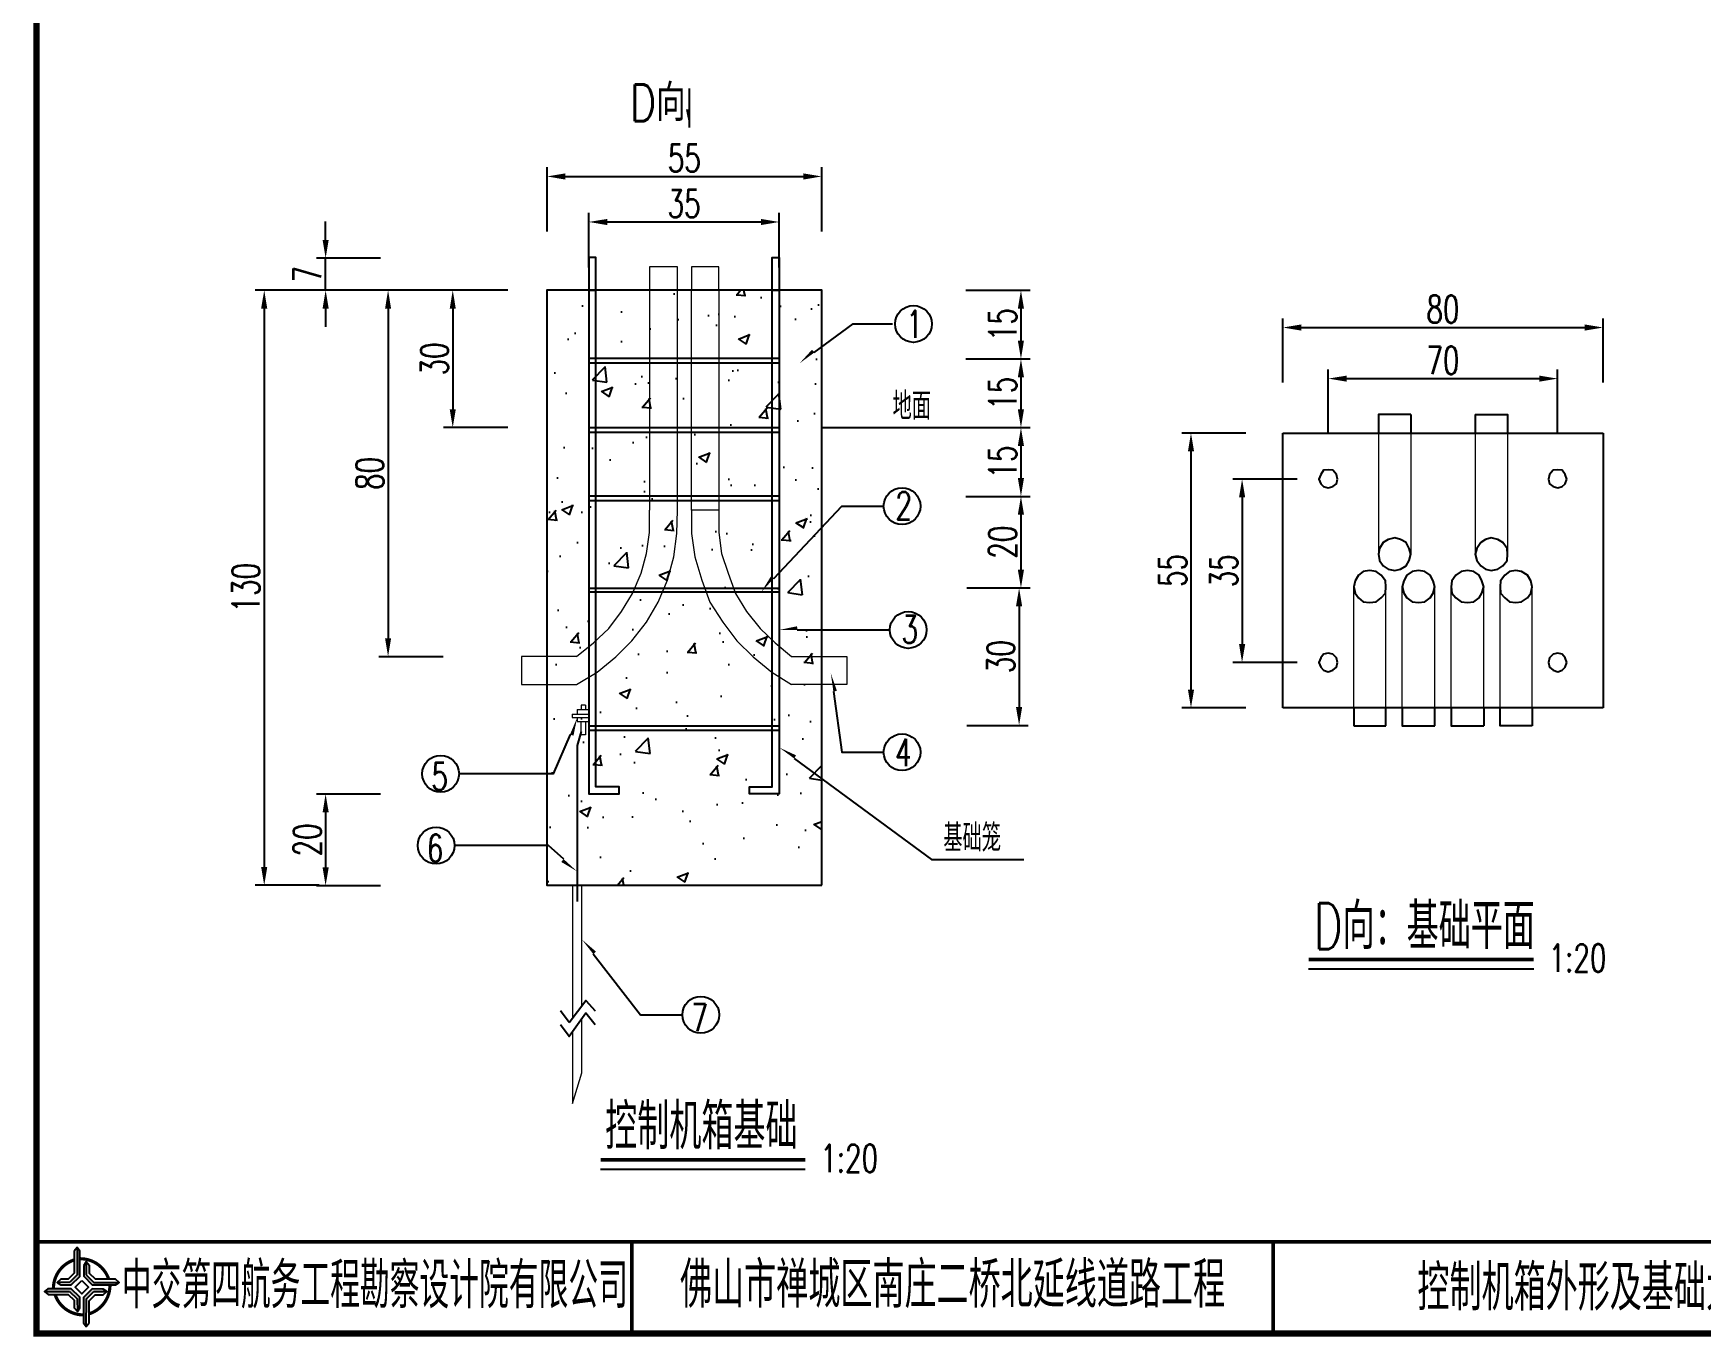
# Model space of a CAD drawing. Extents: x 12342 to 271026, y -9164 to -8044.
# Drawn here: x 15399.6 to 15581.6, y -8854.9 to -8712.6 of the extents above; entities that cross this region are included whole.
import ezdxf
from ezdxf.enums import TextEntityAlignment as Align

# ---------------------------------------------------------------- set-up
doc = ezdxf.new("R2010")
doc.units = 0
doc.header["$LTSCALE"] = 2
doc.header["$PDMODE"] = 32
doc.header["$PDSIZE"] = 0.3
doc.linetypes.add('DASHED', pattern=[0.75, 0.5, -0.25])
doc.layers.get('0').update_dxf_attribs({"linetype": 'CONTINUOUS'})
doc.layers.get('DEFPOINTS').update_dxf_attribs({"linetype": 'CONTINUOUS'})
for name, color, linetype in [('1', 251, 'DASHED'), ('1111111111', 7, 'CONTINUOUS'), ('图层1', 7, 'CONTINUOUS'), ('图框', 7, 'CONTINUOUS'), ('尺寸标注', 4, 'CONTINUOUS'), ('文字', 7, 'CONTINUOUS')]:
    doc.layers.add(name, color=color, linetype=linetype)
doc.styles.add('DESIGN', font='romans9_.shx', dxfattribs={"width": 0.85, "bigfont": 'hztxt.shx'})
doc.styles.get("Standard").update_dxf_attribs({"font": 'simplex1.shx', "width": 0.7, "bigfont": 'hztxt.shx'})
doc.dimstyles.new('1：20', dxfattribs={"dimtxt": 3, "dimasz": 2, "dimexe": 1, "dimexo": 1, "dimgap": 0.5, "dimtad": 1, "dimlfac": 2, "dimrnd": 0.0095, "dimdsep": 46, "dimtxsty": 'Standard', "dimcen": 0.09, "dimclrd": 256, "dimclre": 256, "dimclrt": 256, "dimadec": 0, "dimazin": 0, "dimtfac": 1, "dimtix": 1, "dimtmove": 2, "dimatfit": 3, "dimfxl": 0, "dimtolj": 1, "dimtzin": 0, "dimarcsym": 0})
doc.dimstyles.get("Standard").update_dxf_attribs({"dimtxt": 2, "dimasz": 2, "dimexe": 1, "dimexo": 2.5, "dimgap": 0, "dimtad": 1, "dimdec": 3, "dimlfac": 4, "dimzin": 13, "dimdsep": 46, "dimtxsty": 'Standard', "dimblk": 'DIM', "dimcen": -0.09, "dimclrd": 256, "dimclre": 256, "dimclrt": 7, "dimaunit": 1, "dimadec": 0, "dimazin": 0, "dimtfac": 0.0005, "dimtdec": 3, "dimtix": 1, "dimtmove": 2, "dimatfit": 3, "dimldrblk": 'DIM', "dimfxl": 0, "dimtolj": 1, "dimtzin": 13, "dimarcsym": 0})

# ---------------------------------------------------------------- blocks, each defined once
blk = doc.blocks.new('series')
at = {"width": 0.75}
for tag, height, p in [('页码', 4, (-35, -19)), ('图名', 5, (-220, -282)), ('图号', 5, (-20, -282))]:
    blk.add_attdef(tag, text='', height=height, dxfattribs=at).set_placement(p, align=Align.MIDDLE_CENTER)
blk = doc.blocks.new('tb')
at = {"lineweight": -3}
h = blk.add_hatch(color=256, dxfattribs=at)
h.paths.add_polyline_path([(-1.23, -0.13), (-3.78, -0.14), (-4.14, -0.41), (-1.4, -0.44), (-0.56, -1.24), (-0.54, -2.62), (-0.27, -2.2), (-0.26, -1.06)])
h.paths.add_polyline_path([(0.13, -1.08), (0.14, -3.86), (0.41, -4.26), (0.44, -1.24), (1.25, -0.43), (2.66, -0.43), (2.26, -0.16), (1.07, -0.15)])
h.paths.add_polyline_path([(1.08, 0.3), (3.62, 0.3), (4.02, 0.56), (1.25, 0.57), (0.43, 1.39), (0.43, 2.8), (0.16, 2.41), (0.15, 1.24)])
h.paths.add_polyline_path([(-0.28, 1.21), (-0.28, 3.99), (-0.56, 4.39), (-0.57, 1.41), (-1.38, 0.6), (-2.74, 0.56), (-2.33, 0.3), (-1.2, 0.29)])
for p, q in [((-0.56, 4.39), (-0.57, 1.41)), ((0.43, 2.8), (0.43, 1.39)), ((-1.38, 0.6), (-2.74, 0.56)), ((-0.57, 1.41), (-1.38, 0.6)), ((0.43, 1.39), (1.25, 0.57)), ((1.25, 0.57), (4.02, 0.56)), ((-4.14, -0.41), (-1.4, -0.44)), ((-1.4, -0.44), (-0.56, -1.24)), ((-0.56, -1.24), (-0.54, -2.62)), ((0.41, -4.26), (0.44, -1.24)), ((0.44, -1.24), (1.25, -0.43)), ((1.25, -0.43), (2.66, -0.43))]:
    blk.add_line(p, q, dxfattribs=at)
at = {"lineweight": -3, "flags": 128}
for points in [[(-0.9, 3.99), (-0.9, 1.58), (-1.53, 0.91), (-2.34, 0.91), (-2.74, 0.56), (-2.33, 0.3), (-1.2, 0.29), (-0.28, 1.21), (-0.28, 3.99), (-0.56, 4.39)], [(3.62, 0.92), (1.43, 0.92), (0.77, 1.54), (0.77, 2.38), (0.43, 2.8), (0.16, 2.41), (0.15, 1.24), (1.08, 0.3), (3.62, 0.3), (4.02, 0.56)], [(-0.04, 0.77), (0.68, 0.04), (-0.04, -0.69), (-0.77, 0.05)], [(-3.73, -0.76), (-1.54, -0.76), (-0.89, -1.39), (-0.89, -2.21), (-0.54, -2.62), (-0.27, -2.2), (-0.26, -1.06), (-1.23, -0.13), (-3.78, -0.14), (-4.14, -0.41)], [(0.75, -3.85), (0.75, -1.43), (1.4, -0.78), (2.26, -0.78), (2.66, -0.43), (2.26, -0.16), (1.07, -0.15), (0.13, -1.08), (0.14, -3.86), (0.41, -4.26)]]:
    blk.add_lwpolyline(points, close=True, dxfattribs=at)
at = {"lineweight": -3, "const_width": 0.35, "flags": 128}
for points in [[(-0.9, 3.02, 0.324167), (-3.16, -0.14)], [(2.88, 0.92, 0.324403), (-0.24, 3.15)], [(0.75, -2.86, 0.325418), (3.02, 0.26)], [(-2.98, -0.76, 0.322976), (0.14, -2.98)]]:
    blk.add_lwpolyline(points, format="xyb", dxfattribs=at)
blk = doc.blocks.new('DIM')
at = {"color": 4}
blk.add_lwpolyline([(-1, -0.1, 0.2, 0, 0), (0, 0, 0, 0, 0)], format="xyseb", dxfattribs=at)
blk = doc.blocks.new('*D830')
at = {"layer": 'DEFPOINTS', "color": 0}
for p in [(15447.83, -8740.67), (15424.78, -8805.62), (15447.83, -8805.62)]:
    blk.add_point(p, dxfattribs=at)
at = {"layer": '尺寸标注', "lineweight": -2}
for p, q in [((15430.78, -8740.67), (15423.78, -8740.67)), ((15424.78, -8742.67), (15424.78, -8803.62)), ((15430.78, -8805.62), (15423.78, -8805.62))]:
    blk.add_line(p, q, dxfattribs=at)
at = {"layer": '尺寸标注'}
for points in [[(15424.44, -8742.67), (15425.11, -8742.67), (15424.78, -8740.67)], [(15424.44, -8803.62), (15425.11, -8803.62), (15424.78, -8805.62)]]:
    blk.add_solid(points, dxfattribs=at)
at = {"layer": '尺寸标注', "insert": (15422.78, -8773.14), "char_height": 3, "attachment_point": 5, "rotation": 90}
blk.add_mtext('\\A1;130', dxfattribs=at)
blk = doc.blocks.new('*D831')
at = {"layer": 'DEFPOINTS', "color": 0}
for p in [(15431.48, -8737.17), (15447.83, -8737.17), (15447.83, -8740.67)]:
    blk.add_point(p, dxfattribs=at)
at = {"layer": '尺寸标注', "lineweight": -2}
for p, q in [((15431.48, -8735.17), (15431.48, -8733.17)), ((15437.48, -8737.17), (15430.48, -8737.17)), ((15431.48, -8740.67), (15431.48, -8737.17)), ((15437.48, -8740.67), (15430.48, -8740.67)), ((15431.48, -8742.67), (15431.48, -8744.67))]:
    blk.add_line(p, q, dxfattribs=at)
at = {"layer": '尺寸标注'}
for points in [[(15431.15, -8735.17), (15431.82, -8735.17), (15431.48, -8737.17)], [(15431.15, -8742.67), (15431.82, -8742.67), (15431.48, -8740.67)]]:
    blk.add_solid(points, dxfattribs=at)
at = {"layer": '尺寸标注', "insert": (15429.48, -8738.92), "char_height": 3, "attachment_point": 5, "rotation": 90}
blk.add_mtext('\\A1;7', dxfattribs=at)
blk = doc.blocks.new('*D832')
at = {"layer": 'DEFPOINTS', "color": 0}
for p in [(15462.97, -8740.67), (15445.36, -8755.67), (15462.97, -8755.67)]:
    blk.add_point(p, dxfattribs=at)
at = {"layer": '尺寸标注', "lineweight": -2}
for p, q in [((15451.36, -8740.67), (15444.36, -8740.67)), ((15445.36, -8742.67), (15445.36, -8753.67)), ((15451.36, -8755.67), (15444.36, -8755.67))]:
    blk.add_line(p, q, dxfattribs=at)
at = {"layer": '尺寸标注'}
for points in [[(15445.03, -8742.67), (15445.69, -8742.67), (15445.36, -8740.67)], [(15445.03, -8753.67), (15445.69, -8753.67), (15445.36, -8755.67)]]:
    blk.add_solid(points, dxfattribs=at)
at = {"layer": '尺寸标注', "insert": (15443.36, -8748.17), "char_height": 3, "attachment_point": 5, "rotation": 90}
blk.add_mtext('\\A1;30', dxfattribs=at)
blk = doc.blocks.new('*D840')
at = {"layer": 'DEFPOINTS', "color": 0}
for p in [(15455.65, -8740.67), (15438.3, -8780.67), (15455.65, -8780.67)]:
    blk.add_point(p, dxfattribs=at)
at = {"layer": '尺寸标注', "lineweight": -2}
for p, q in [((15444.3, -8740.67), (15437.3, -8740.67)), ((15438.3, -8742.67), (15438.3, -8778.67)), ((15444.3, -8780.67), (15437.3, -8780.67))]:
    blk.add_line(p, q, dxfattribs=at)
at = {"layer": '尺寸标注'}
for points in [[(15437.97, -8742.67), (15438.63, -8742.67), (15438.3, -8740.67)], [(15437.97, -8778.67), (15438.63, -8778.67), (15438.3, -8780.67)]]:
    blk.add_solid(points, dxfattribs=at)
at = {"layer": '尺寸标注', "insert": (15436.3, -8760.67), "char_height": 3, "attachment_point": 5, "rotation": 90}
blk.add_mtext('\\A1;80', dxfattribs=at)
blk = doc.blocks.new('*D833')
at = {"layer": 'DEFPOINTS', "color": 0}
for p in [(15446.78, -8795.67), (15431.48, -8805.67), (15446.78, -8805.67)]:
    blk.add_point(p, dxfattribs=at)
at = {"layer": '尺寸标注', "lineweight": -2}
for p, q in [((15437.48, -8795.67), (15430.48, -8795.67)), ((15431.48, -8797.67), (15431.48, -8803.67)), ((15437.48, -8805.67), (15430.48, -8805.67))]:
    blk.add_line(p, q, dxfattribs=at)
at = {"layer": '尺寸标注'}
for points in [[(15431.15, -8797.67), (15431.82, -8797.67), (15431.48, -8795.67)], [(15431.15, -8803.67), (15431.82, -8803.67), (15431.48, -8805.67)]]:
    blk.add_solid(points, dxfattribs=at)
at = {"layer": '尺寸标注', "insert": (15429.48, -8800.67), "char_height": 3, "attachment_point": 5, "rotation": 90}
blk.add_mtext('\\A1;20', dxfattribs=at)
blk = doc.blocks.new('*D834')
at = {"layer": 'DEFPOINTS', "color": 0}
for p in [(15485.64, -8728.25), (15455.65, -8745.72), (15485.64, -8745.72)]:
    blk.add_point(p, dxfattribs=at)
at = {"layer": '尺寸标注', "lineweight": -2}
for p, q in [((15455.65, -8734.25), (15455.65, -8727.25)), ((15485.64, -8734.25), (15485.64, -8727.25)), ((15457.65, -8728.25), (15483.64, -8728.25))]:
    blk.add_line(p, q, dxfattribs=at)
at = {"layer": '尺寸标注'}
for points in [[(15457.65, -8727.92), (15457.65, -8728.59), (15455.65, -8728.25)], [(15483.64, -8727.92), (15483.64, -8728.59), (15485.64, -8728.25)]]:
    blk.add_solid(points, dxfattribs=at)
at = {"layer": '尺寸标注', "insert": (15470.64, -8726.25), "char_height": 3, "attachment_point": 5}
blk.add_mtext('\\A1;55', dxfattribs=at)
blk = doc.blocks.new('*D835')
at = {"layer": 'DEFPOINTS', "color": 0}
for p in [(15481, -8733.22), (15460.22, -8739.19), (15481, -8739.19)]:
    blk.add_point(p, dxfattribs=at)
at = {"layer": '尺寸标注', "lineweight": -2}
for p, q in [((15460.22, -8738.19), (15460.22, -8732.22)), ((15462.22, -8733.22), (15479, -8733.22)), ((15481, -8738.19), (15481, -8732.22))]:
    blk.add_line(p, q, dxfattribs=at)
at = {"layer": '尺寸标注'}
for points in [[(15462.22, -8732.89), (15462.22, -8733.56), (15460.22, -8733.22)], [(15479, -8732.89), (15479, -8733.56), (15481, -8733.22)]]:
    blk.add_solid(points, dxfattribs=at)
at = {"layer": '尺寸标注', "insert": (15470.61, -8731.22), "char_height": 3, "attachment_point": 5}
blk.add_mtext('\\A1;35', dxfattribs=at)
blk = doc.blocks.new('*D841')
at = {"layer": 'DEFPOINTS', "color": 0}
for p in [(15570.94, -8744.74), (15535.99, -8756.26), (15570.94, -8756.26)]:
    blk.add_point(p, dxfattribs=at)
at = {"layer": '尺寸标注', "lineweight": -2}
for p, q in [((15535.99, -8750.74), (15535.99, -8743.74)), ((15570.94, -8750.74), (15570.94, -8743.74)), ((15537.99, -8744.74), (15568.94, -8744.74))]:
    blk.add_line(p, q, dxfattribs=at)
at = {"layer": '尺寸标注'}
for points in [[(15537.99, -8744.41), (15537.99, -8745.08), (15535.99, -8744.74)], [(15568.94, -8744.41), (15568.94, -8745.08), (15570.94, -8744.74)]]:
    blk.add_solid(points, dxfattribs=at)
at = {"layer": '尺寸标注', "insert": (15553.46, -8742.74), "char_height": 3, "attachment_point": 5}
blk.add_mtext('\\A1;80', dxfattribs=at)
blk = doc.blocks.new('*D842')
at = {"layer": 'DEFPOINTS', "color": 0}
for p in [(15535.99, -8756.26), (15525.95, -8786.26), (15535.99, -8786.26)]:
    blk.add_point(p, dxfattribs=at)
at = {"layer": '尺寸标注', "lineweight": -2}
for p, q in [((15531.95, -8756.26), (15524.95, -8756.26)), ((15525.95, -8758.26), (15525.95, -8784.26)), ((15531.95, -8786.26), (15524.95, -8786.26))]:
    blk.add_line(p, q, dxfattribs=at)
at = {"layer": '尺寸标注'}
for points in [[(15525.62, -8758.26), (15526.29, -8758.26), (15525.95, -8756.26)], [(15525.62, -8784.26), (15526.29, -8784.26), (15525.95, -8786.26)]]:
    blk.add_solid(points, dxfattribs=at)
at = {"layer": '尺寸标注', "insert": (15523.95, -8771.26), "char_height": 3, "attachment_point": 5, "rotation": 90}
blk.add_mtext('\\A1;55', dxfattribs=at)
blk = doc.blocks.new('*D843')
at = {"layer": 'DEFPOINTS', "color": 0}
for p in [(15539.93, -8761.28), (15531.53, -8781.3), (15539.93, -8781.3)]:
    blk.add_point(p, dxfattribs=at)
at = {"layer": '尺寸标注', "lineweight": -2}
for p, q in [((15537.53, -8761.28), (15530.53, -8761.28)), ((15531.53, -8763.28), (15531.53, -8779.3)), ((15537.53, -8781.3), (15530.53, -8781.3))]:
    blk.add_line(p, q, dxfattribs=at)
at = {"layer": '尺寸标注'}
for points in [[(15531.2, -8763.28), (15531.87, -8763.28), (15531.53, -8761.28)], [(15531.2, -8779.3), (15531.87, -8779.3), (15531.53, -8781.3)]]:
    blk.add_solid(points, dxfattribs=at)
at = {"layer": '尺寸标注', "insert": (15529.53, -8771.29), "char_height": 3, "attachment_point": 5, "rotation": 90}
blk.add_mtext('\\A1;35', dxfattribs=at)
blk = doc.blocks.new('*D844')
at = {"layer": 'DEFPOINTS', "color": 0}
for p in [(15565.98, -8750.32), (15540.94, -8760.27), (15565.98, -8760.27)]:
    blk.add_point(p, dxfattribs=at)
at = {"layer": '尺寸标注', "lineweight": -2}
for p, q in [((15540.94, -8756.32), (15540.94, -8749.32)), ((15565.98, -8756.32), (15565.98, -8749.32)), ((15542.94, -8750.32), (15563.98, -8750.32))]:
    blk.add_line(p, q, dxfattribs=at)
at = {"layer": '尺寸标注'}
for points in [[(15542.94, -8749.99), (15542.94, -8750.65), (15540.94, -8750.32)], [(15563.98, -8749.99), (15563.98, -8750.65), (15565.98, -8750.32)]]:
    blk.add_solid(points, dxfattribs=at)
at = {"layer": '尺寸标注', "insert": (15553.46, -8748.32), "char_height": 3, "attachment_point": 5}
blk.add_mtext('\\A1;70', dxfattribs=at)
blk = doc.blocks.new('*D853')
at = {"layer": 'DEFPOINTS', "color": 0}
for p in [(15485.64, -8740.67), (15485.64, -8748.17), (15507.39, -8748.17)]:
    blk.add_point(p, dxfattribs=at)
at = {"layer": '尺寸标注', "lineweight": -2}
for p, q in [((15501.39, -8740.67), (15508.39, -8740.67)), ((15507.39, -8742.67), (15507.39, -8746.17)), ((15501.39, -8748.17), (15508.39, -8748.17))]:
    blk.add_line(p, q, dxfattribs=at)
at = {"layer": '尺寸标注'}
for points in [[(15507.05, -8742.67), (15507.72, -8742.67), (15507.39, -8740.67)], [(15507.05, -8746.17), (15507.72, -8746.17), (15507.39, -8748.17)]]:
    blk.add_solid(points, dxfattribs=at)
at = {"layer": '尺寸标注', "insert": (15505.39, -8744.42), "char_height": 3, "attachment_point": 5, "rotation": 90}
blk.add_mtext('\\A1;15', dxfattribs=at)
blk = doc.blocks.new('*D836')
at = {"layer": 'DEFPOINTS', "color": 0}
for p in [(15485.64, -8748.17), (15485.64, -8755.67), (15507.39, -8755.67)]:
    blk.add_point(p, dxfattribs=at)
at = {"layer": '尺寸标注', "lineweight": -2}
for p, q in [((15501.39, -8748.17), (15508.39, -8748.17)), ((15507.39, -8750.17), (15507.39, -8753.67)), ((15501.39, -8755.67), (15508.39, -8755.67))]:
    blk.add_line(p, q, dxfattribs=at)
at = {"layer": '尺寸标注'}
for points in [[(15507.05, -8750.17), (15507.72, -8750.17), (15507.39, -8748.17)], [(15507.05, -8753.67), (15507.72, -8753.67), (15507.39, -8755.67)]]:
    blk.add_solid(points, dxfattribs=at)
at = {"layer": '尺寸标注', "insert": (15505.39, -8751.92), "char_height": 3, "attachment_point": 5, "rotation": 90}
blk.add_mtext('\\A1;15', dxfattribs=at)
blk = doc.blocks.new('*D837')
at = {"layer": 'DEFPOINTS', "color": 0}
for p in [(15485.64, -8755.67), (15485.64, -8763.17), (15507.39, -8763.17)]:
    blk.add_point(p, dxfattribs=at)
at = {"layer": '尺寸标注', "lineweight": -2}
for p, q in [((15501.39, -8755.67), (15508.39, -8755.67)), ((15507.39, -8757.67), (15507.39, -8761.17)), ((15501.39, -8763.17), (15508.39, -8763.17))]:
    blk.add_line(p, q, dxfattribs=at)
at = {"layer": '尺寸标注'}
for points in [[(15507.05, -8757.67), (15507.72, -8757.67), (15507.39, -8755.67)], [(15507.05, -8761.17), (15507.72, -8761.17), (15507.39, -8763.17)]]:
    blk.add_solid(points, dxfattribs=at)
at = {"layer": '尺寸标注', "insert": (15505.39, -8759.42), "char_height": 3, "attachment_point": 5, "rotation": 90}
blk.add_mtext('\\A1;15', dxfattribs=at)
blk = doc.blocks.new('*D838')
at = {"layer": 'DEFPOINTS', "color": 0}
for p in [(15500.49, -8763.17), (15500.49, -8773.17), (15507.39, -8773.17)]:
    blk.add_point(p, dxfattribs=at)
at = {"layer": '尺寸标注', "lineweight": -2}
for p, q in [((15501.49, -8763.17), (15508.39, -8763.17)), ((15507.39, -8765.17), (15507.39, -8771.17)), ((15501.49, -8773.17), (15508.39, -8773.17))]:
    blk.add_line(p, q, dxfattribs=at)
at = {"layer": '尺寸标注'}
for points in [[(15507.05, -8765.17), (15507.72, -8765.17), (15507.39, -8763.17)], [(15507.05, -8771.17), (15507.72, -8771.17), (15507.39, -8773.17)]]:
    blk.add_solid(points, dxfattribs=at)
at = {"layer": '尺寸标注', "insert": (15505.39, -8768.17), "char_height": 3, "attachment_point": 5, "rotation": 90}
blk.add_mtext('\\A1;20', dxfattribs=at)
blk = doc.blocks.new('*D839')
at = {"layer": 'DEFPOINTS', "color": 0}
for p in [(15500.49, -8773.17), (15500.49, -8788.17), (15507.19, -8788.17)]:
    blk.add_point(p, dxfattribs=at)
at = {"layer": '尺寸标注', "lineweight": -2}
for p, q in [((15501.49, -8773.17), (15508.19, -8773.17)), ((15507.19, -8775.17), (15507.19, -8786.17)), ((15501.49, -8788.17), (15508.19, -8788.17))]:
    blk.add_line(p, q, dxfattribs=at)
at = {"layer": '尺寸标注'}
for points in [[(15506.85, -8775.17), (15507.52, -8775.17), (15507.19, -8773.17)], [(15506.85, -8786.17), (15507.52, -8786.17), (15507.19, -8788.17)]]:
    blk.add_solid(points, dxfattribs=at)
at = {"layer": '尺寸标注', "insert": (15505.19, -8780.67), "char_height": 3, "attachment_point": 5, "rotation": 90}
blk.add_mtext('\\A1;30', dxfattribs=at)

msp = doc.modelspace()

# ---------------------------------------------------------------- hatches: boundary and pattern name
at = {"layer": '图框', "linetype": 'Continuous'}
h = msp.add_hatch(dxfattribs=at)
h.set_pattern_fill('AR-CONC', color=8, scale=0.07, style=0)
h.set_pattern_definition([(50, (840, 0), (12.752927, -1.115736), [1.3335, -14.6685]), (355, (840, 0), (-2.466998, 13.373965), [1.0668, -11.7348]), (100.451, (841.063, -0.093), (10.285975, 12.258168), [1.1333, -12.4663]), (46.1842, (840, 3.556), (18.975533, -2.942963), [2.00025, -22.00275]), (96.6356, (841.581, 3.31), (16.618296, 17.319789), [1.69995, -18.69945]), (351.184, (840, 3.556), (16.618322, 17.319758), [1.6002, -17.6022]), (21, (841.778, 2.667), (10.6130416, -7.158586), [1.3335, -14.6685]), (326, (841.778, 2.667), (4.326142, 12.893158), [1.0668, -11.7348]), (71.4514, (842.662, 2.07), (14.939154, 5.7346), [1.1333, -12.4663]), (37.5, (840, 0), (0.2162022, 5.9188527), [0, -11.59256, 0, -11.9126, 0, -11.77925]), (7.5, (840, 0), (4.6773764, 7.0126402), [0, -6.79196, 0, -11.32586, 0, -4.48945]), (327.5, (836.035, 0), (9.4913417, -0.4010121), [0, -4.445, 0, -13.8684, 0, -18.4023]), (317.5, (834.257, 0), (10.3690427, 1.7798544), [0, -5.7785, 0, -9.21004, 0, -13.0683])])
h.paths.add_polyline_path([(15485.642774, -8805.615428), (15485.642774, -8740.665092), (15455.646141, -8740.665092), (15455.646141, -8805.615428)])

# ---------------------------------------------------------------- linework, layer by layer
at = {"layer": '1', "color": 2, "linetype": 'ByBlock', "lineweight": 9}
for points in [[(15469.881832, -8740.665092), (15469.881832, -8738.123004), (15466.831327, -8738.123004), (15466.831327, -8740.665092), (15469.881832, -8740.665092)], [(15474.394037, -8740.665092), (15474.394037, -8738.123004), (15471.407084, -8738.123004), (15471.407084, -8740.665092), (15474.394037, -8740.665092)], [(15458.887303, -8780.639418), (15455.646141, -8780.639418), (15455.646141, -8783.689923), (15458.887303, -8783.689923), (15461.11163, -8782.355327), (15463.1453, -8780.70297), (15464.924761, -8778.923509), (15466.513566, -8776.889839), (15467.784609, -8774.729065), (15468.801444, -8772.314082), (15469.500518, -8769.771994), (15469.818279, -8767.229907), (15469.881832, -8764.687819), (15469.881832, -8740.665092), (15466.831327, -8740.665092), (15466.831327, -8764.687819)], [(15471.407084, -8764.687819), (15471.407084, -8740.665092), (15474.394037, -8740.665092), (15474.394037, -8764.687819), (15471.407084, -8764.687819)], [(15546.40932, -8756.261507), (15546.40932, -8769.480362)], [(15549.968242, -8756.261507), (15549.968242, -8769.480362)], [(15556.958983, -8756.261507), (15556.958983, -8769.480362)], [(15560.517906, -8756.261507), (15560.517906, -8769.480362)], [(15458.887303, -8780.639418), (15460.730316, -8779.177718), (15462.382673, -8777.588913), (15463.780821, -8775.7459), (15464.988313, -8773.775782), (15465.941596, -8771.551455), (15466.513566, -8769.390681), (15466.831327, -8767.102802), (15466.831327, -8764.687819)], [(15471.407084, -8764.687819), (15471.407084, -8767.229907), (15471.788397, -8769.771994), (15472.551023, -8772.314082), (15473.440754, -8774.729065), (15474.838902, -8776.889839), (15476.364155, -8778.923509), (15478.143616, -8780.70297), (15480.177286, -8782.355327), (15482.338061, -8783.689923)], [(15474.394037, -8764.687819), (15474.394037, -8767.102802), (15474.711798, -8769.390681), (15475.410872, -8771.551455), (15476.23705, -8773.775782), (15477.444542, -8775.7459), (15478.906242, -8777.588913), (15480.558599, -8779.177718), (15482.338061, -8780.639418), (15485.642774, -8780.639418), (15485.642774, -8783.689923), (15482.338061, -8783.689923)], [(15543.740128, -8786.25814), (15543.740128, -8773.039284)], [(15547.235498, -8786.25814), (15547.235498, -8773.039284)], [(15549.01496, -8786.25814), (15549.01496, -8773.039284)], [(15552.573882, -8786.25814), (15552.573882, -8773.039284)], [(15554.353343, -8786.25814), (15554.353343, -8773.039284)], [(15557.912266, -8786.25814), (15557.912266, -8773.039284)], [(15559.691727, -8786.25814), (15559.691727, -8773.039284)], [(15563.187098, -8786.25814), (15563.187098, -8773.039284)], [(15452.849845, -8780.639418), (15452.849845, -8783.689923), (15455.646141, -8783.689923), (15455.646141, -8780.639418), (15452.849845, -8780.639418)], [(15488.375518, -8780.639418), (15488.375518, -8783.689923), (15485.642774, -8783.689923), (15485.642774, -8780.639418), (15488.375518, -8780.639418)], [(15459.840586, -8785.977802), (15459.39572, -8785.977802), (15459.39572, -8786.422667)], [(15459.840586, -8785.977802), (15459.840586, -8786.422667)], [(15458.378885, -8786.931085), (15458.378885, -8787.312398)], [(15458.378885, -8786.931085), (15460.221899, -8786.931085)], [(15458.378885, -8787.312398), (15460.221899, -8787.312398)], [(15458.950855, -8786.422667), (15458.950855, -8786.931085)], [(15458.950855, -8786.422667), (15460.221899, -8786.422667)], [(15458.950855, -8787.312398), (15458.950855, -8787.757263), (15460.221899, -8787.757263)], [(15459.39572, -8789.218964), (15459.39572, -8787.757263)], [(15459.840586, -8787.757263), (15459.840586, -8789.218964), (15459.39572, -8789.218964)], [(15458.442438, -8805.615428), (15459.459273, -8805.615428), (15458.442438, -8805.615428)], [(15458.442438, -8805.615428), (15458.442438, -8820.041775)], [(15459.459273, -8818.707179), (15459.459273, -8805.615428)], [(15459.459273, -8826.079233), (15459.459273, -8820.232432)], [(15458.442438, -8821.567028), (15458.442438, -8829.447499)], [(15458.442438, -8829.447499), (15459.459273, -8826.079233)]]:
    msp.add_lwpolyline(points, dxfattribs=at)
at = {"layer": '1', "color": 2, "linetype": 'ByBlock', "lineweight": 25}
for points in [[(15549.968242, -8754.227837), (15546.40932, -8754.227837), (15546.40932, -8756.261507)], [(15549.968242, -8754.227837), (15549.968242, -8756.261507)], [(15556.958983, -8754.227837), (15560.517906, -8754.227837), (15560.517906, -8756.261507)], [(15556.958983, -8754.227837), (15556.958983, -8756.261507)], [(15485.642774, -8755.663408), (15504.136461, -8755.663408)], [(15541.960667, -8761.282129), (15541.833562, -8760.773712), (15541.452249, -8760.328847), (15540.943832, -8760.265294), (15540.435414, -8760.328847), (15540.117653, -8760.773712), (15539.926997, -8761.282129), (15540.117653, -8761.790547), (15540.435414, -8762.108308), (15540.943832, -8762.235412), (15541.452249, -8762.108308), (15541.833562, -8761.790547), (15541.960667, -8761.282129)], [(15567.000229, -8761.282129), (15566.809572, -8760.773712), (15566.491811, -8760.328847), (15565.983394, -8760.265294), (15565.474976, -8760.328847), (15565.093663, -8760.773712), (15564.966559, -8761.282129), (15565.093663, -8761.790547), (15565.474976, -8762.108308), (15565.983394, -8762.235412), (15566.491811, -8762.108308), (15566.809572, -8761.790547), (15567.000229, -8761.282129)], [(15549.968242, -8769.480362), (15549.777586, -8768.84484), (15549.459825, -8768.209318), (15548.824303, -8767.891557), (15548.188781, -8767.700901), (15547.489707, -8767.891557), (15546.917737, -8768.209318), (15546.536424, -8768.84484), (15546.40932, -8769.480362), (15546.536424, -8770.179436), (15546.917737, -8770.751406), (15547.489707, -8771.132719), (15548.188781, -8771.259823), (15548.824303, -8771.132719), (15549.459825, -8770.751406), (15549.777586, -8770.179436), (15549.968242, -8769.480362)], [(15560.517906, -8769.480362), (15560.454354, -8768.84484), (15560.009488, -8768.209318), (15559.437519, -8767.891557), (15558.738444, -8767.700901), (15558.102923, -8767.891557), (15557.594505, -8768.209318), (15557.14964, -8768.84484), (15556.958983, -8769.480362), (15557.14964, -8770.179436), (15557.594505, -8770.751406), (15558.102923, -8771.132719), (15558.738444, -8771.259823), (15559.437519, -8771.132719), (15560.009488, -8770.751406), (15560.454354, -8770.179436), (15560.517906, -8769.480362)], [(15547.235498, -8773.039284), (15547.171946, -8772.403762), (15546.727081, -8771.768241), (15546.155111, -8771.386927), (15545.456037, -8771.259823), (15544.756963, -8771.386927), (15544.248545, -8771.768241), (15543.867232, -8772.403762), (15543.740128, -8773.039284), (15543.867232, -8773.738358), (15544.248545, -8774.246776), (15544.756963, -8774.691641), (15545.456037, -8774.755193), (15546.155111, -8774.691641), (15546.727081, -8774.246776), (15547.171946, -8773.738358), (15547.235498, -8773.039284)], [(15552.573882, -8773.039284), (15552.383226, -8772.403762), (15552.065465, -8771.768241), (15551.493495, -8771.386927), (15550.794421, -8771.259823), (15550.095347, -8771.386927), (15549.523377, -8771.768241), (15549.205616, -8772.403762), (15549.01496, -8773.039284), (15549.205616, -8773.738358), (15549.523377, -8774.246776), (15550.095347, -8774.691641), (15550.794421, -8774.755193), (15551.493495, -8774.691641), (15552.065465, -8774.246776), (15552.383226, -8773.738358), (15552.573882, -8773.039284)], [(15557.912266, -8773.039284), (15557.721609, -8772.403762), (15557.403848, -8771.768241), (15556.831879, -8771.386927), (15556.132805, -8771.259823), (15555.433731, -8771.386927), (15554.861761, -8771.768241), (15554.416896, -8772.403762), (15554.353343, -8773.039284), (15554.416896, -8773.738358), (15554.861761, -8774.246776), (15555.433731, -8774.691641), (15556.132805, -8774.755193), (15556.831879, -8774.691641), (15557.403848, -8774.246776), (15557.721609, -8773.738358), (15557.912266, -8773.039284)], [(15563.187098, -8773.039284), (15563.059993, -8772.403762), (15562.67868, -8771.768241), (15562.043158, -8771.386927), (15561.407636, -8771.259823), (15560.708562, -8771.386927), (15560.200145, -8771.768241), (15559.755279, -8772.403762), (15559.691727, -8773.039284), (15559.755279, -8773.738358), (15560.200145, -8774.246776), (15560.708562, -8774.691641), (15561.407636, -8774.755193), (15562.043158, -8774.691641), (15562.67868, -8774.246776), (15563.059993, -8773.738358), (15563.187098, -8773.039284)], [(15541.960667, -8781.301069), (15541.833562, -8780.792651), (15541.452249, -8780.411338), (15540.943832, -8780.284234), (15540.435414, -8780.411338), (15540.117653, -8780.792651), (15539.926997, -8781.301069), (15540.117653, -8781.809486), (15540.435414, -8782.127247), (15540.943832, -8782.317904), (15541.452249, -8782.127247), (15541.833562, -8781.809486), (15541.960667, -8781.301069)], [(15567.000229, -8781.301069), (15566.809572, -8780.792651), (15566.491811, -8780.411338), (15565.983394, -8780.284234), (15565.474976, -8780.411338), (15565.093663, -8780.792651), (15564.966559, -8781.301069), (15565.093663, -8781.809486), (15565.474976, -8782.127247), (15565.983394, -8782.317904), (15566.491811, -8782.127247), (15566.809572, -8781.809486), (15567.000229, -8781.301069)], [(15543.740128, -8786.25814), (15543.740128, -8788.228257)], [(15547.235498, -8788.228257), (15547.235498, -8786.25814)], [(15549.01496, -8786.25814), (15549.01496, -8788.228257), (15552.573882, -8788.228257)], [(15552.573882, -8788.228257), (15552.573882, -8786.25814)], [(15554.353343, -8786.25814), (15554.353343, -8788.228257), (15557.912266, -8788.228257)], [(15557.912266, -8786.25814), (15557.912266, -8788.228257)], [(15563.187098, -8788.228257), (15559.691727, -8788.228257), (15559.691727, -8786.25814)], [(15563.187098, -8786.25814), (15563.187098, -8788.228257)], [(15459.39572, -8788.837651), (15458.950855, -8790.362903)], [(15543.740128, -8788.228257), (15547.235498, -8788.228257)], [(15458.950855, -8790.362903), (15458.950855, -8807.39489)], [(15458.061124, -8820.613745), (15459.904138, -8818.198762), (15460.920973, -8819.342701)], [(15458.061124, -8820.613745), (15457.107842, -8819.342701)], [(15460.920973, -8820.867954), (15459.904138, -8819.59691), (15458.061124, -8822.138997), (15457.107842, -8820.867954)]]:
    msp.add_lwpolyline(points, dxfattribs=at)
at = {"layer": '图层1', "color": 4}
for points in [[(15484.831537, -8747.47162), (15489.084948, -8744.352997), (15493.372098, -8744.352997)], [(15480.422668, -8772.128088), (15487.837965, -8764.241992), (15492.399933, -8764.241992)], [(15482.968337, -8777.754309), (15493.079285, -8777.754309)], [(15486.908489, -8784.470196), (15487.837965, -8791.105869), (15492.399933, -8791.105869)], [(15458.163133, -8789.150738), (15456.319605, -8793.45306), (15446.045384, -8793.45306)], [(15482.615052, -8791.773599), (15497.617103, -8802.798956), (15507.68646, -8802.798956)], [(15457.469668, -8802.776264), (15455.820569, -8801.28001), (15445.546349, -8801.28001)], [(15460.689093, -8813.122234), (15465.863836, -8819.758635), (15470.425804, -8819.758635)]]:
    msp.add_lwpolyline(points, dxfattribs=at)
at = {"layer": '图层1'}
for centre in [(15495.653081, -8744.352997), (15494.406098, -8764.241992), (15495.085451, -8777.754309), (15494.406098, -8791.105869), (15444.039219, -8793.45306), (15443.540183, -8801.28001), (15472.431969, -8819.758635)]:
    msp.add_circle(centre, 2.006166, dxfattribs=at)
at = {"layer": '图框'}
for points, const_width in [([(15779.923771, -8577.543704), (15399.923771, -8577.543704), (15399.923771, -8854.543704), (15779.923771, -8854.543704), (15779.923771, -8577.543704)], 0.7), ([(15399.923771, -8844.543704), (15779.923771, -8844.543704)], 0.4), ([(15464.923771, -8844.543704), (15464.923771, -8854.543704)], 0.4), ([(15534.923771, -8854.543704), (15534.923771, -8844.543704)], 0.4)]:
    msp.add_lwpolyline(points, dxfattribs=dict(at, const_width=const_width))
at = {"layer": '图框', "color": 1}
for points in [[(15460.984525, -8740.665092), (15460.984525, -8737.106169), (15460.221899, -8737.106169), (15460.221899, -8740.665092), (15460.984525, -8740.665092)], [(15480.240838, -8740.665092), (15480.240838, -8737.106169), (15481.003465, -8737.106169), (15481.003465, -8740.665092), (15480.240838, -8740.665092)], [(15485.642774, -8805.615428), (15485.642774, -8740.665092), (15455.646141, -8740.665092), (15455.646141, -8805.615428), (15485.642774, -8805.615428)], [(15460.984525, -8740.665092), (15460.221899, -8740.665092), (15460.221899, -8795.637735), (15463.526613, -8795.637735), (15463.526613, -8794.875109), (15460.984525, -8794.875109), (15460.984525, -8740.665092)], [(15480.240838, -8740.665092), (15481.003465, -8740.665092), (15481.003465, -8795.637735), (15477.762303, -8795.637735), (15477.762303, -8794.875109), (15480.240838, -8794.875109), (15480.240838, -8740.665092)], [(15460.221899, -8748.100698), (15481.003465, -8748.100698)], [(15460.221899, -8748.609115), (15481.003465, -8748.609115)], [(15460.221899, -8755.663408), (15481.003465, -8755.663408)], [(15460.221899, -8756.171826), (15481.003465, -8756.171826)], [(15535.986761, -8786.25814), (15535.986761, -8756.261507)], [(15535.986761, -8756.261507), (15570.940465, -8756.261507)], [(15570.940465, -8756.261507), (15570.940465, -8786.25814)], [(15460.221899, -8763.099014), (15481.003465, -8763.099014)], [(15460.221899, -8763.607432), (15481.003465, -8763.607432)], [(15460.221899, -8773.203812), (15481.003465, -8773.203812)], [(15460.221899, -8773.585125), (15481.003465, -8773.585125)], [(15570.940465, -8786.25814), (15535.986761, -8786.25814)], [(15460.221899, -8788.202129), (15481.003465, -8788.202129)], [(15460.221899, -8788.710546), (15481.003465, -8788.710546)]]:
    msp.add_lwpolyline(points, dxfattribs=at)
at = {"layer": '文字'}
for p, q in [((15538.781561, -8814.739167), (15563.365254, -8814.739167)), ((15461.495394, -8836.600574), (15483.849517, -8836.600574))]:
    msp.add_line(p, q, dxfattribs=at)
at = {"layer": '文字', "const_width": 0.4}
for points in [[(15538.781561, -8813.739167), (15563.365254, -8813.739167)], [(15461.495394, -8835.600574), (15483.849517, -8835.600574)]]:
    msp.add_lwpolyline(points, dxfattribs=at)

# ---------------------------------------------------------------- block references
at = {"layer": '图层1', "yscale": 2, "zscale": 2}
for p, xscale, rotation in [((15483.218629, -8748.654213), 1.99999999999999, 216.2490611393054), ((15479.052616, -8773.585125), 2.000000000000017, 226.7623438673115), ((15480.968337, -8777.754309), 2, 180), ((15486.631052, -8782.489532), 2.000000000000001, 97.97368915918085), ((15458.950855, -8787.312398), 2.000000000000003, 66.80505515955265), ((15481.003465, -8790.589206), 2.000000000000001, 143.6869673729716), ((15458.950855, -8804.12017), 2, 317.7820213254888), ((15459.459273, -8811.545039), 1.999999999999984, 127.9453770750952)]:
    msp.add_blockref('DIM', p, dxfattribs=dict(at, xscale=xscale, rotation=rotation))
at = {"layer": '图框'}
ref = msp.add_blockref('series', (15789.923771, -8567.543704), dxfattribs=at)
ref.add_attrib('图名', '控制机箱外形及基础大样', dxfattribs={"layer": '0', "height": 5, "width": 0.7}).set_placement((15569.923771, -8849.543704), align=Align.MIDDLE_CENTER)
at = {"layer": '图框', "lineweight": -3}
msp.add_blockref('tb', (15404.919504, -8849.538367), dxfattribs=at)

# ---------------------------------------------------------------- texts
at = {"layer": '1111111111', "color": 2, "style": 'DESIGN', "width": 0.8}
msp.add_text('D向', height=4, dxfattribs=at).set_placement((15464.694041, -8722.202984))
at = {"layer": '1111111111', "color": 7, "width": 0.7}
for s, p in [('1', (15494.862683, -8745.869521)), ('地面', (15493.36985, -8754.809483)), ('2', (15493.692132, -8765.692469)), ('3', (15494.3578, -8779.183067)), ('4', (15493.656712, -8792.640299)), ('5', (15443.031953, -8795.245512)), ('基础笼', (15498.912932, -8801.94503)), ('6', (15442.532918, -8803.072462)), ('7', (15471.424704, -8821.551086))]:
    msp.add_text(s, height=3, dxfattribs=at).set_placement(p)
at = {"layer": '图框'}
for s, width, p in [('中交第四航务工程勘察设计院有限公司', 0.65, (15436.854611, -8849.295261)), ('佛山市禅城区南庄二桥北延线道路工程', 0.7, (15499.923771, -8849.229003))]:
    msp.add_text(s, height=5, dxfattribs=dict(at, width=width)).set_placement(p, align=Align.MIDDLE_CENTER)
at = {"layer": '文字', "width": 0.7}
for s, height, p in [('D向：基础平面', 5, (15551.419545, -8810.083821)), ('1:20', 3, (15568.153121, -8813.561265)), ('控制机箱基础', 5, (15472.506562, -8831.945228)), ('1:20', 3, (15488.637383, -8835.422672))]:
    msp.add_text(s, height=height, dxfattribs=at).set_placement(p, align=Align.MIDDLE_CENTER)

# ---------------------------------------------------------------- dimensions: what is measured, and where the dimension line sits
at = {"layer": '尺寸标注'}
for base, p1, p2, text, picture, middle in [((15485.642774, -8728.252692), (15455.646141, -8745.723851), (15485.642774, -8745.723851), '55', '*D834', (15470.644458, -8726.252692)), ((15481.003465, -8733.22169), (15460.221899, -8739.193924), (15481.003465, -8739.193924), '35', '*D835', (15470.612682, -8731.22169)), ((15570.940465, -8744.743377), (15535.986761, -8756.261507), (15570.940465, -8756.261507), '80', '*D841', (15553.463613, -8742.743377)), ((15565.983394, -8750.319007), (15540.943832, -8760.265294), (15565.983394, -8760.265294), '70', '*D844', (15553.463613, -8748.319007))]:
    dim = msp.add_linear_dim(base=base, p1=p1, p2=p2, text=text, dimstyle='1：20', dxfattribs=at)
    dim.commit()
    dim.dimension.update_dxf_attribs({"geometry": picture, "text_midpoint": middle})
for base, p1, p2, picture, middle in [((15431.484569, -8737.165092), (15447.830182, -8740.665092), (15447.830182, -8737.165092), '*D831', (15429.484569, -8738.915092)), ((15438.300823, -8780.665092), (15455.646141, -8740.665092), (15455.646141, -8780.665092), '*D840', (15436.300823, -8760.665092)), ((15445.360768, -8755.665092), (15462.967547, -8740.665092), (15462.967547, -8755.665092), '*D832', (15443.360768, -8748.165092)), ((15507.388091, -8748.165092), (15485.642774, -8740.665092), (15485.642774, -8748.165092), '*D853', (15505.388091, -8744.415092)), ((15507.388091, -8755.665092), (15485.642774, -8748.165092), (15485.642774, -8755.665092), '*D836', (15505.388091, -8751.915092)), ((15507.388091, -8763.165092), (15485.642774, -8755.665092), (15485.642774, -8763.165092), '*D837', (15505.388091, -8759.415092)), ((15507.388091, -8773.165092), (15500.489851, -8763.165092), (15500.489851, -8773.165092), '*D838', (15505.388091, -8768.165092)), ((15507.188091, -8788.165092), (15500.489851, -8773.165092), (15500.489851, -8788.165092), '*D839', (15505.188091, -8780.665092)), ((15431.484569, -8805.665092), (15446.777901, -8795.665092), (15446.777901, -8805.665092), '*D833', (15429.484569, -8800.665092))]:
    dim = msp.add_linear_dim(base=base, p1=p1, p2=p2, angle=90, dimstyle='1：20', dxfattribs=at)
    dim.commit()
    dim.dimension.update_dxf_attribs({"geometry": picture, "text_midpoint": middle})
for base, p1, p2, text, picture, middle in [((15424.775187, -8805.615428), (15447.830182, -8740.665092), (15447.830182, -8805.615428), '130', '*D830', (15422.775187, -8773.14026)), ((15525.953559, -8786.25814), (15535.986761, -8756.261507), (15535.986761, -8786.25814), '55', '*D842', (15523.953559, -8771.259823)), ((15531.534113, -8781.301069), (15539.926997, -8761.282129), (15539.926997, -8781.301069), '35', '*D843', (15529.534113, -8771.291599))]:
    dim = msp.add_linear_dim(base=base, p1=p1, p2=p2, angle=90, text=text, dimstyle='1：20', dxfattribs=at)
    dim.commit()
    dim.dimension.update_dxf_attribs({"geometry": picture, "text_midpoint": middle})

# ---------------------------------------------------------------- leaders
at = {"layer": '图层1'}
msp.add_leader([(15471.223711, -8722.918549), (15471.223711, -8718.638141)], dimstyle='Standard', override={"dimscale": 1}, dxfattribs=at)

doc.saveas('drawing.dxf')
